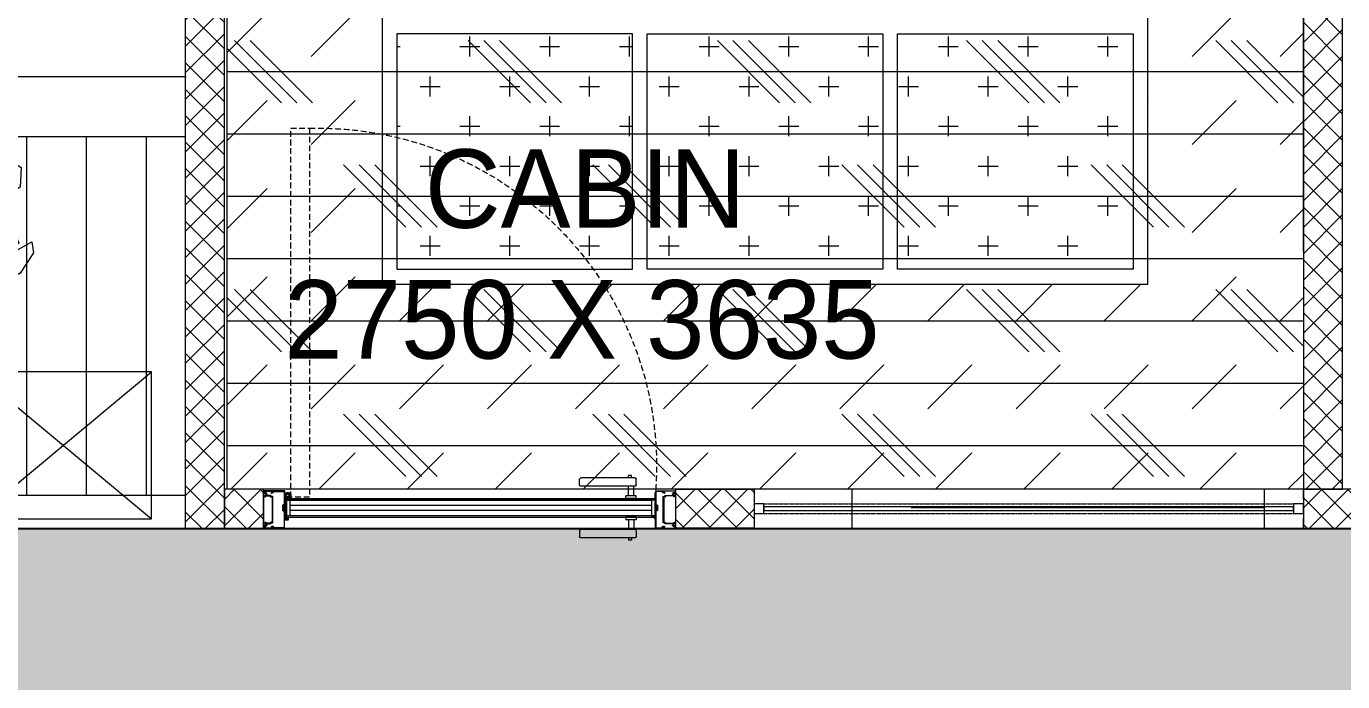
# Model space of a CAD drawing. Header units: millimetres. Extents: x 2335845 to 2509607, y 289014 to 361737.
# Drawn here: x 2377240 to 2380595, y 337312 to 338982 of the extents above; entities that cross this region are included whole.
import ezdxf

# ---------------------------------------------------------------- set-up
doc = ezdxf.new("R2010")
doc.units = ezdxf.units.MM
for name, pattern in [('DASHED', [0.75, 0.5, -0.25]), ('HIDDEN', [0.375, 0.25, -0.125]), ('HIDDEN2', [0.1875, 0.125, -0.0625])]:
    doc.linetypes.add(name, pattern=pattern)
for name, color, linetype, lineweight in [('1-fur', 8, 'Continuous', 0), ('A-DOOR-FULL', 40, 'Continuous', 18), ('AR_01_PARTITION FULL HT', 2, 'Continuous', 25), ('IN-DOOR', 8, 'Continuous', 0), ('IN-PRTN-FULL', 30, 'Continuous', 20), ('IN-PRTN-HATCH', 8, 'Continuous', 5), ('SWA- GLASS PARTITION', 8, 'Continuous', 5), ('SWA-GLASS', 140, 'Continuous', 9), ('SWA-METAL', 165, 'Continuous', 9), ('TOA-FC-ACOU.PAN', 250, 'Continuous', 5), ('TOA-FC-GYPSUM', 250, 'Continuous', 5), ('TOA-FL-CPT-1', 8, 'Continuous', 5), ('TOA-FL-CPT-4', 8, 'Continuous', 5), ('TOA-FURN-HUMAN', 252, 'Continuous', 9), ('TOA-FURN-MODULAR', 20, 'Continuous', 9)]:
    doc.layers.add(name, color=color, linetype=linetype, lineweight=lineweight)
for name, color, linetype in [('FLOOR MARK', 7, 'Continuous'), ('PASSAGE LINEOUT', 7, 'Continuous'), ('TEXT', 250, 'Continuous')]:
    doc.layers.add(name, color=color, linetype=linetype)
doc.styles.get("Standard").update_dxf_attribs({"font": 'arial.ttf'})
pattern_1 = [(0, (2408113.76, 309771.23), (101.6, 101.6), [50.8, -152.4]), (90, (2408139.16, 309745.83), (-101.6, 101.6), [50.8, -152.4])]

# ---------------------------------------------------------------- blocks, each defined once
blk = doc.blocks.new('*U659')
at = {"layer": 'SWA- GLASS PARTITION', "linetype": 'HIDDEN2', "ltscale": 200, "elevation": 0}
blk.add_lwpolyline([(115656.4, -163312.9), (117056.2, -163312.9), (117056.2, -163412.9), (115656.4, -163412.9)], close=True, dxfattribs=at)
at = {"layer": 'SWA-GLASS', "color": 4, "elevation": 0}
blk.add_lwpolyline([(117031.2, -163357.9), (117031.2, -163367.9), (115681.4, -163367.9), (115681.4, -163357.9)], close=True, dxfattribs=at)
at = {"layer": 'SWA-METAL', "color": 8, "linetype": 'HIDDEN'}
for p, q in [((115681.4, -163350.4, 0), (117031.2, -163350.4, 0)), ((115681.4, -163375.4, 0), (117031.2, -163375.4, 0))]:
    blk.add_line(p, q, dxfattribs=at)
at = {"layer": 'SWA-METAL', "elevation": 0}
for points in [[(115656.4, -163350.4), (115681.4, -163350.4), (115681.4, -163375.4), (115656.4, -163375.4)], [(117031.2, -163350.4), (117056.2, -163350.4), (117056.2, -163375.4), (117031.2, -163375.4)]]:
    blk.add_lwpolyline(points, close=True, dxfattribs=at)
blk = doc.blocks.new('txhvb')
at = {"layer": 'TOA-FURN-HUMAN', "color": 8, "lineweight": 5}
for p, q in [((549473.8, -3726.6, 0), (549769.8, -3726.6, 0)), ((549538.3, -3797, 0), (549669.9, -3778.8, 0)), ((549669.9, -3778.8, 0), (549787.2, -3811.9, 0)), ((549399.8, -3909.5, 0), (549399.8, -3800.6, 0)), ((549425.6, -3868.4, 0), (549538.3, -3797, 0)), ((549787.2, -3811.9, 0), (549877, -3916.9, 0)), ((549843.8, -3800.6, 0), (549843.8, -3878, 0)), ((549359.8, -3973.3, 0), (549425.6, -3868.4, 0)), ((549877, -3916.9, 0), (549896.8, -3968.3, 0)), ((549377.2, -4109.3, 0), (549359.8, -3973.3, 0)), ((549896.8, -3968.3, 0), (549882.9, -4091.1, 0)), ((549804.2, -4001.1, 0), (549802.9, -4085.6, 0)), ((549533.4, -4063.3, 0), (549472.6, -4034.3, 0)), ((549472.6, -4034.3, 0), (549485.8, -4126, 0)), ((549770.2, -4058.7, 0), (549652, -4076.1, 0)), ((549652, -4076.1, 0), (549533.4, -4063.3, 0)), ((549802.9, -4085.6, 0), (549787.5, -4126, 0)), ((549864.3, -4170.5, 0), (549882.9, -4091.1, 0)), ((549405.4, -4170.5, 0), (549377.2, -4109.3, 0)), ((549519.8, -4170.5, 0), (549485.8, -4126, 0)), ((549780, -4170.5, 0), (549787.5, -4126, 0)), ((549413.4, -4187.8, 0), (549405.4, -4170.5, 0)), ((549479.7, -4265, 0), (549413.4, -4187.8, 0)), ((549519.8, -4170.5, 0), (549557.1, -4219.4, 0)), ((549780.2, -4174.4, 0), (549780, -4169.8, 0)), ((549786.4, -4175, 0), (549780.2, -4174.4, 0)), ((549782.9, -4203.7, 0), (549786.4, -4175, 0)), ((549860.7, -4185.9, 0), (549855.8, -4216.9, 0)), ((549864.3, -4170.5, 0), (549860.7, -4185.9, 0)), ((549557.1, -4219.4, 0), (549546, -4231.9, 0)), ((549795.2, -4204.9, 0), (549782.9, -4203.7, 0)), ((549790.7, -4237.8, 0), (549795.2, -4204.9, 0)), ((549855.8, -4216.9, 0), (549826.4, -4271.5, 0)), ((549508.3, -4250.5, 0), (549479.7, -4265, 0)), ((549511.8, -4309.5, 0), (549508.3, -4250.5, 0)), ((549546, -4231.9, 0), (549593.7, -4274.9, 0)), ((549752.9, -4264.4, 0), (549790.7, -4237.8, 0)), ((549593.7, -4274.9, 0), (549624.9, -4341.5, 0)), ((549734.2, -4304.6, 0), (549752.9, -4264.4, 0)), ((549765.7, -4285.4, 0), (549745.4, -4310, 0)), ((549770.5, -4306.2, 0), (549765.7, -4285.4, 0)), ((549826.4, -4271.5, 0), (549835.7, -4303.3, 0)), ((549535.7, -4350.2, 0), (549511.8, -4309.5, 0)), ((549612, -4346.4, 0), (549586.8, -4314.1, 0)), ((549586.8, -4314.1, 0), (549592.4, -4339, 0)), ((549745.4, -4310, 0), (549734.2, -4304.6, 0)), ((549745.3, -4335.9, 0), (549770.5, -4306.2, 0)), ((549835.7, -4303.3, 0), (549804.9, -4352.2, 0)), ((549587.5, -4384, 0), (549535.7, -4350.2, 0)), ((549592.4, -4339, 0), (549615.6, -4379.5, 0)), ((549624.9, -4341.5, 0), (549612, -4346.4, 0)), ((549754.5, -4349.8, 0), (549745.3, -4335.9, 0)), ((549804.9, -4352.2, 0), (549754.5, -4349.8, 0)), ((549615.6, -4379.5, 0), (549587.5, -4384, 0))]:
    blk.add_line(p, q, dxfattribs=at)
at = {"layer": 'TOA-FURN-HUMAN', "color": 8, "lineweight": 5, "elevation": 0}
for points in [[(549415.1, -3680.7), (549424.4, -3703.6)], [(549597.3, -3664.5), (549597.3, -3726.6)], [(549646.7, -3664.5), (549646.7, -3726.6)], [(549829.3, -3678.7), (549820, -3701.6)], [(549696.3, -3982), (549667.8, -3997), (549621.5, -4003.4), (549583, -3998.4), (549543.8, -4008.4), (549519.5, -3981.3), (549513.6, -3926.6), (549540.8, -3854.7), (549585.6, -3831.3), (549636.2, -3831.3), (549679, -3852.7), (549710.1, -3911), (549696.5, -4004.3), (549641.4, -4029.8), (549629.3, -4056.2), (549618.6, -4054.7), (549608.6, -4028.3), (549555.2, -4009.1)], [(549770.2, -4058.7), (549804.2, -4001.1)], [(549784.9, -4177.3), (549858.8, -4186.3)], [(549795.2, -4204.9), (549858.2, -4218.4)]]:
    blk.add_lwpolyline(points, dxfattribs=at)
blk.add_lwpolyline([(549780, -4169.8, -0.034638), (549769.8, -4170.5), (549519.8, -4170.5)], format="xyb", dxfattribs=at)
at = {"layer": 'TOA-FURN-HUMAN', "color": 8, "lineweight": 5}
for centre, radius, start, end in [((549624.7, -4196.9, 0), 557.1, 68.458, 112.0994), ((549624.7, -4196.9, 0), 532.5, 68.4839, 112.0994), ((549473.8, -3800.6, 0), 74, 90.0001, 180.0001), ((549769.8, -3800.6, 0), 74, 0.0001, 90.0001)]:
    blk.add_arc(centre, radius, start, end, dxfattribs=at)
at = {"layer": 'TOA-FURN-MODULAR'}
for p, q in [((549284.5, -4234.5), (548909.5, -4684.5)), ((548909.5, -4234.5), (549284.5, -4684.5))]:
    blk.add_line(p, q, dxfattribs=at)
for points in [[(548884.5, -4170.5), (550384.5, -4170.5), (550384.5, -4770.5), (548884.5, -4770.5)], [(549284.5, -4234.5), (548909.5, -4234.5), (548909.5, -4684.5), (549284.5, -4684.5)]]:
    blk.add_lwpolyline(points, close=True, dxfattribs=at)
blk = doc.blocks.new('rub1')
at = {"lineweight": 20}
h = blk.add_hatch(color=8, dxfattribs=at)
h.paths.add_polyline_path([(285.1, 663.6), (284.4, 663.6, 0.06789), (284.3, 663.1), (284, 663.1), (284, 663.6), (283.7, 663.6), (283.7, 662.4), (284, 662.4), (284, 662.9), (284.3, 662.9, 0.066804), (284.4, 662.3), (285.1, 662.3, 0.299446), (285.5, 662.9), (285.5, 663.1, 0.299446)])
h.paths.add_polyline_path([(285.4, 663.1), (285.4, 662.9, -0.365226), (285, 662.5), (284.6, 662.5, -0.12053), (284.6, 663.5), (285, 663.5, -0.209232)], flags=16)
at = {"layer": '1-fur', "color": 8, "lineweight": 20}
for p, q in [((284.4, 663.6), (285.1, 663.6)), ((284.4, 662.3), (285.1, 662.3)), ((284.6, 663.5), (285, 663.5)), ((284.6, 662.5), (285, 662.5)), ((285.4, 663.1), (285.4, 662.9)), ((285.5, 663.1), (285.5, 662.9))]:
    blk.add_line(p, q, dxfattribs=at)
for points in [[(284, 662.9), (284, 662.4), (283.7, 662.4), (283.7, 663.6), (284, 663.6), (284, 663.1)], [(284.3, 663.1), (284, 663.1)], [(284, 662.9), (284.3, 662.9)]]:
    blk.add_lwpolyline(points, dxfattribs=at)
for centre, radius, start, end in [((286.3, 663), 1.99, 160.4255, 175.9608), ((286.3, 663), 1.99, 182.636, 197.9236), ((286.5, 663), 1.99, 165.4708, 192.9616), ((284.8, 662.9), 0.623, 16.2565, 63.5269), ((285, 662.9), 0.413, 282.3178, 2.5719), ((284.9, 663), 0.623, 3.1317, 69.8122), ((284.9, 662.9), 0.623, 290.1878, 356.8683)]:
    blk.add_arc(centre, radius, start, end, dxfattribs=at)
blk = doc.blocks.new('*U695')
at = {"layer": 'IN-DOOR', "color": 8, "ltscale": 2}
for p, q in [((-32.13, 4.42), (-32.13, 4.64)), ((-32.13, 4.64), (-31.89, 4.64)), ((-31.89, 4.42), (-31.89, 4.64)), ((-32.56, 3.81), (-32.56, 4.31)), ((-32.45, 4.42), (-27.72, 4.42)), ((-32.45, 3.7), (-27.72, 3.7)), ((-32.34, 2.84), (-32.34, 3.7)), ((-31.87, 2.84), (-31.87, 3.7)), ((-27.61, 3.81), (-27.61, 4.31)), ((-36, 3.3), (-36, 0)), ((-36, 3.29), (-36, 2.86)), ((-34.92, 3.3), (-35.99, 3.3)), ((-35.98, 2.84), (-35.92, 2.84)), ((-35.96, 3.17), (-35.96, 3.25)), ((-35.95, 3.26), (-34.97, 3.26)), ((-35.91, 2.83), (-35.91, 2.79)), ((-35.9, 2.78), (-35.83, 2.76)), ((-35.82, 2.77), (-35.86, 2.83)), ((-35.85, 2.84), (-35.11, 2.84)), ((-35.09, 2.88), (-35.81, 2.88)), ((-35.09, 2.82), (-35.11, 2.77)), ((-35.09, 2.76), (-34.98, 2.76)), ((-35.04, 2.83), (-35.04, 2.83)), ((-34.93, 2.81), (-35.02, 2.81)), ((-34.96, 3.25), (-34.96, 3.2)), ((-34.96, 2.74), (-34.96, 1.81)), ((-34.94, 3.18), (-34.94, 3.18)), ((-34.91, 3.21), (-34.91, 3.29)), ((-34.91, 0.51), (-34.91, 2.79)), ((-32.56, 2.62), (-32.56, 2.84)), ((-32.56, 2.84), (-31.66, 2.84)), ((-32.56, 2.62), (-31.66, 2.62)), ((-31.66, 2.62), (-31.66, 2.84)), ((-0.79, 3.21), (-0.79, 3.29)), ((-0.79, 0.51), (-0.79, 2.79)), ((-0.78, 3.3), (-0.01, 3.3)), ((-0.77, 2.81), (-0.68, 2.81)), ((-0.76, 3.18), (-0.76, 3.18)), ((-0.75, 3.25), (-0.75, 3.2)), ((-0.74, 2.74), (-0.74, 1.81)), ((-0.05, 3.26), (-0.73, 3.26)), ((-0.61, 2.76), (-0.72, 2.76)), ((-0.67, 2.83), (-0.67, 2.83)), ((-0.62, 2.82), (-0.59, 2.77)), ((-0.61, 2.88), (-0.19, 2.88)), ((-0.15, 2.84), (-0.6, 2.84)), ((-0.18, 2.77), (-0.14, 2.83)), ((-0.1, 2.78), (-0.17, 2.76)), ((-0.09, 2.83), (-0.09, 2.79)), ((-0.02, 2.84), (-0.08, 2.84)), ((-0.04, 3.17), (-0.04, 3.25)), ((0, 3.3), (0, 0)), ((0, 3.29), (0, 2.86)), ((-34.96, 1.81), (-34.97, 1.8)), ((-34.97, 1.8), (-34.96, 1.79)), ((-34.96, 1.79), (-34.96, 0.56)), ((-0.74, 1.81), (-0.73, 1.8)), ((-0.73, 1.8), (-0.74, 1.79)), ((-0.74, 1.79), (-0.74, 0.56)), ((-36, 0.44), (-36, 0.01)), ((-35.99, 0), (-34.92, 0)), ((-35.92, 0.46), (-35.98, 0.46)), ((-35.96, 0.05), (-35.96, 0.13)), ((-34.97, 0.04), (-35.95, 0.04)), ((-35.91, 0.5), (-35.91, 0.47)), ((-35.83, 0.54), (-35.9, 0.51)), ((-35.86, 0.47), (-35.82, 0.53)), ((-35.11, 0.46), (-35.85, 0.46)), ((-35.81, 0.42), (-35.09, 0.42)), ((-35.11, 0.52), (-35.09, 0.48)), ((-34.98, 0.54), (-35.09, 0.54)), ((-35.04, 0.47), (-35.04, 0.47)), ((-35.03, 0.2), (-35.03, 0.14)), ((-35.02, 0.49), (-34.93, 0.49)), ((-35.01, 0.22), (-35.01, 0.22)), ((-35.01, 0.12), (-34.93, 0.12)), ((-34.98, 0.18), (-34.99, 0.2)), ((-34.93, 0.16), (-34.96, 0.16)), ((-34.96, 0.1), (-34.96, 0.05)), ((-34.94, 0.12), (-34.94, 0.12)), ((-34.88, 0.19), (-34.92, 0.17)), ((-34.91, 0.1), (-34.91, 0.02)), ((-34.91, 0.01), (-34.91, 0.09)), ((-34.89, 0), (-34.2, 0)), ((-34.87, 0.08), (-34.85, 0.18)), ((-34.83, 0.06), (-34.85, 0.06)), ((-34.81, 0.05), (-34.82, 0.07)), ((-34.79, 0.07), (-34.8, 0.05)), ((-34.3, 0.06), (-34.77, 0.06)), ((-34.2, 0.81), (-34.2, 0)), ((-32.56, 0.98), (-32.56, 0.77)), ((-32.56, 0.98), (-31.66, 0.98)), ((-32.56, 0.77), (-31.66, 0.77)), ((-32.34, 0.77), (-32.34, -0.1)), ((-31.87, 0.77), (-31.87, -0.1)), ((-31.66, 0.98), (-31.66, 0.77)), ((-1.8, 0), (-1.8, 0.1)), ((-0.81, 0), (-1.8, 0)), ((-1.76, 0.06), (-1.65, 0.06)), ((-1.63, 0.07), (-1.62, 0.05)), ((-1.61, 0.05), (-0.88, 0.07)), ((-0.87, 0.06), (-0.86, 0.06)), ((-0.84, 0.08), (-0.85, 0.18)), ((-0.82, 0.19), (-0.79, 0.17)), ((-0.79, 0.1), (-0.79, 0.02)), ((-0.79, 0.01), (-0.79, 0.09)), ((-0.78, 0.16), (-0.74, 0.16)), ((-0.01, 0), (-0.78, 0)), ((-0.68, 0.49), (-0.77, 0.49)), ((-0.69, 0.12), (-0.77, 0.12)), ((-0.76, 0.12), (-0.76, 0.12)), ((-0.75, 0.1), (-0.75, 0.05)), ((-0.73, 0.04), (-0.05, 0.04)), ((-0.72, 0.54), (-0.62, 0.54)), ((-0.72, 0.18), (-0.71, 0.2)), ((-0.69, 0.22), (-0.69, 0.22)), ((-0.68, 0.2), (-0.68, 0.14)), ((-0.67, 0.47), (-0.67, 0.47)), ((-0.6, 0.52), (-0.62, 0.48)), ((-0.19, 0.42), (-0.61, 0.42)), ((-0.6, 0.46), (-0.15, 0.46)), ((-0.14, 0.47), (-0.18, 0.53)), ((-0.17, 0.54), (-0.1, 0.51)), ((-0.09, 0.5), (-0.09, 0.47)), ((-0.08, 0.46), (-0.02, 0.46)), ((-0.04, 0.05), (-0.04, 0.13)), ((0, 0.44), (0, 0.01)), ((-32.56, -0.21), (-32.56, -0.71)), ((-32.45, -0.1), (-27.72, -0.1)), ((-32.45, -0.82), (-27.72, -0.82)), ((-32.13, -0.82), (-32.13, -1.03)), ((-32.13, -1.03), (-31.89, -1.03)), ((-31.89, -0.82), (-31.89, -1.03)), ((-27.61, -0.21), (-27.61, -0.71))]:
    blk.add_line(p, q, dxfattribs=at)
at = {"layer": 'IN-DOOR', "color": 8, "ltscale": 3}
for p, q in [((-35.03, 3.16), (-35.03, 3.09)), ((-34.93, 3.18), (-35.01, 3.18)), ((-35.01, 3.08), (-35.01, 3.08)), ((-35, 3.09), (-34.98, 3.12)), ((-34.96, 3.13), (-34.93, 3.13)), ((-34.92, 3.13), (-34.9, 3.11)), ((-34.91, 3.28), (-34.91, 3.2)), ((-34.21, 3.3), (-34.89, 3.3)), ((-34.87, 3.12), (-34.87, 3.22)), ((-34.85, 3.24), (-34.83, 3.24)), ((-34.82, 3.23), (-34.81, 3.24)), ((-34.8, 3.24), (-34.79, 3.23)), ((-34.77, 3.24), (-34.3, 3.24)), ((-34.26, 2.56), (-34.27, 2.55)), ((-34.27, 2.55), (-34.26, 2.54)), ((-34.26, 3.2), (-34.26, 2.56)), ((-34.26, 2.54), (-34.26, 2.11)), ((-34.21, 2), (-34.21, 3.14)), ((-34.21, 0.91), (-34.21, 2.7)), ((-1.85, 2), (-1.85, 3.3)), ((-1.85, 3.3), (-0.81, 3.3)), ((-1.85, 0.91), (-1.85, 2.86)), ((-1.8, 3.2), (-1.8, 3.17)), ((-1.8, 3.17), (-1.79, 3.16)), ((-1.79, 3.16), (-1.8, 3.15)), ((-1.8, 3.15), (-1.8, 2.11)), ((-1.65, 3.24), (-1.76, 3.24)), ((-1.62, 3.24), (-1.63, 3.23)), ((-0.88, 3.23), (-1.61, 3.24)), ((-0.86, 3.24), (-0.87, 3.24)), ((-0.84, 3.12), (-0.84, 3.22)), ((-0.79, 3.13), (-0.81, 3.11)), ((-0.79, 3.28), (-0.79, 3.2)), ((-0.74, 3.13), (-0.78, 3.13)), ((-0.77, 3.18), (-0.69, 3.18)), ((-0.71, 3.09), (-0.72, 3.12)), ((-0.69, 3.08), (-0.7, 3.08)), ((-0.68, 3.16), (-0.68, 3.09)), ((-34.4, 2.03), (-34.4, 1.57)), ((-34.3, 2.07), (-34.36, 2.07)), ((-34.35, 1.53), (-34.3, 1.53)), ((-34.34, 1.83), (-34.34, 1.99)), ((-34.34, 1.61), (-34.34, 1.77)), ((-34.31, 2), (-34.23, 1.98)), ((-34.23, 1.62), (-34.31, 1.6)), ((-34.26, 1.49), (-34.26, 1.05)), ((-1.75, 2), (-1.83, 1.98)), ((-1.83, 1.62), (-1.75, 1.6)), ((-1.8, 1.49), (-1.8, 1.05)), ((-1.76, 2.07), (-1.7, 2.07)), ((-1.71, 1.53), (-1.76, 1.53)), ((-1.72, 1.83), (-1.72, 1.99)), ((-1.72, 1.61), (-1.72, 1.77)), ((-1.66, 2.03), (-1.66, 1.57)), ((-34.27, 1.04), (-34.28, 1.03)), ((-34.28, 1.01), (-34.27, 1)), ((-34.26, 0.99), (-34.26, 0.1)), ((-34.21, 0.82), (-34.21, 0.85)), ((-34.17, 0.89), (-34.2, 0.9)), ((-34.2, 0.86), (-34.17, 0.84)), ((-2.16, 0.77), (-2.16, 0.88)), ((-2.14, 0.9), (-2.08, 0.88)), ((-1.8, 0.75), (-2.14, 0.75)), ((-2.11, 0.85), (-2.11, 0.82)), ((-2.08, 0.84), (-2.1, 0.86)), ((-2.1, 0.81), (-1.86, 0.81)), ((-1.89, 0.89), (-1.86, 0.9)), ((-1.86, 0.86), (-1.89, 0.84)), ((-1.85, 0.82), (-1.85, 0.85)), ((-1.8, 0.99), (-1.8, 0.1)), ((-1.79, 1.04), (-1.79, 1.03)), ((-1.79, 1.01), (-1.79, 1))]:
    blk.add_line(p, q, dxfattribs=at)
at = {"layer": 'IN-DOOR', "color": 8, "linetype": 'DASHED'}
blk.add_lwpolyline([(-2.36, 2.73), (-2.36, 34.98), (-4, 34.98), (-4, 2.73)], close=True, dxfattribs=at)
at = {"layer": 'IN-DOOR', "color": 8}
for points in [[(-2.07, 2.62), (-34.21, 2.62), (-34.21, 2.49), (-2.07, 2.49)], [(-2.07, 2.49), (-33.9, 2.49), (-33.9, 1.11), (-2.07, 1.11)], [(-2.07, 0.98), (-34.21, 0.98), (-34.21, 1.11), (-2.07, 1.11)]]:
    blk.add_lwpolyline(points, dxfattribs=at)
for points in [[(-34.21, 2.49), (-33.9, 2.49), (-33.9, 1.11), (-34.21, 1.11)], [(-1.96, 2.49), (-2.28, 2.49), (-2.28, 1.11), (-1.96, 1.11)]]:
    blk.add_lwpolyline(points, close=True, dxfattribs=at)
at = {"layer": 'IN-DOOR', "color": 8, "linetype": 'Continuous', "lineweight": 25}
for points in [[(-1.95, 0.99), (-1.86, 0.99, 0.414214), (-1.85, 1), (-1.85, 2.87, 3.112272), (-2.02, 2.63, -0.513651), (-1.96, 2.59), (-1.96, 1, 0.414214)], [(-2.24, 2.77, 0.414214), (-2.22, 2.77), (-2.2, 2.77, 0.307235), (-2.05, 2.75), (-2.03, 2.73, 0.414214), (-2.02, 2.73), (-1.95, 2.81, 0.414214), (-1.96, 2.82), (-1.97, 2.84, 0.307235), (-2.02, 2.98), (-2.02, 3.01, 0.414214), (-2.03, 3.02), (-2.13, 3.04, 0.414214), (-2.14, 3.03), (-2.14, 3.01, 0.307235), (-2.24, 2.89), (-2.26, 2.88, 0.414214), (-2.27, 2.87)]]:
    blk.add_lwpolyline(points, format="xyb", close=True, dxfattribs=at)
at = {"layer": 'IN-DOOR', "color": 5}
for points in [[(-33.9, 2.02), (-2.28, 2.02)], [(-33.9, 1.58), (-2.28, 1.58)]]:
    blk.add_lwpolyline(points, dxfattribs=at)
at = {"layer": 'IN-DOOR', "color": 8, "linetype": 'DASHED'}
blk.add_arc((-4.8, 5.45), 29.53, 88.4446, 185.2074, dxfattribs=at)
at = {"layer": 'IN-DOOR', "color": 8, "ltscale": 2}
for centre, radius, start, end in [((-32.45, 4.31), 0.108, 90, 180), ((-32.45, 3.81), 0.108, 180, 270), ((-27.72, 4.31), 0.108, 360, 90), ((-27.72, 3.81), 0.108, 270, 360), ((-35.99, 3.29), 0.0108, 90, 180), ((-35.98, 2.86), 0.018, 180, 270), ((-35.95, 3.25), 0.0108, 90, 180), ((-35.93, 3.17), 0.0288, 180, 293.5782), ((-35.84, 2.8), 0.353, 84.9915, 103.4121), ((-35.92, 2.83), 0.0108, 360, 90), ((-35.9, 2.79), 0.0108, 180, 250), ((-35.82, 3.04), 0.0648, 81.2602, 348.7398), ((-35.85, 2.83), 0.0108, 90, 200), ((-35.81, 2.91), 0.0288, 115.8419, 270), ((-35.83, 2.77), 0.0108, 250, 20), ((-35.81, 3.13), 0.0252, 261.2602, 81.2602), ((-35.88, 3.13), 0.204, 286.1738, 325.757), ((-35.74, 3.02), 0.0252, 348.7398, 168.7398), ((-35.11, 2.82), 0.018, 360, 90), ((-35.09, 2.77), 0.018, 180, 270), ((-35.09, 2.83), 0.054, 360, 90), ((-35.02, 2.83), 0.018, 180, 270), ((-34.98, 2.74), 0.018, 360, 90), ((-34.97, 3.25), 0.0108, 360, 90), ((-34.94, 3.2), 0.018, 180, 270), ((-34.94, 3.21), 0.0288, 270, 360), ((-34.93, 2.79), 0.018, 360, 90), ((-34.92, 3.29), 0.0108, 360, 90), ((-0.78, 3.29), 0.0108, 90, 180), ((-0.76, 3.21), 0.0288, 180, 270), ((-0.77, 2.79), 0.018, 90, 180), ((-0.76, 3.2), 0.018, 270, 360), ((-0.73, 3.25), 0.0108, 90, 180), ((-0.72, 2.74), 0.018, 90, 180), ((-0.68, 2.83), 0.018, 270, 360), ((-0.61, 2.83), 0.054, 90, 180), ((-0.6, 2.82), 0.018, 90, 180), ((-0.61, 2.77), 0.018, 270, 360), ((-0.26, 3.02), 0.0252, 11.2602, 191.2602), ((-0.12, 3.13), 0.204, 214.243, 253.8262), ((-0.18, 3.04), 0.0648, 191.2602, 98.7398), ((-0.19, 3.13), 0.0252, 98.7398, 278.7398), ((-0.16, 2.8), 0.353, 76.5878, 95.0085), ((-0.19, 2.91), 0.0288, 270, 64.158), ((-0.17, 2.77), 0.0108, 160, 290), ((-0.15, 2.83), 0.0108, 340, 90), ((-0.1, 2.79), 0.0108, 290, 360), ((-0.08, 2.83), 0.0108, 90, 180), ((-0.07, 3.17), 0.0288, 246.4218, 360), ((-0.05, 3.25), 0.0108, 360, 90), ((-0.02, 2.86), 0.018, 270, 360), ((-0.01, 3.29), 0.0108, 360, 90), ((-35.98, 0.44), 0.018, 90, 180), ((-35.99, 0.01), 0.0108, 180, 270), ((-35.93, 0.13), 0.0288, 66.4218, 180), ((-35.95, 0.05), 0.0108, 180, 270), ((-35.92, 0.47), 0.0108, 270, 360), ((-35.85, 0.41), 0.27, 254.6491, 275.7262), ((-35.9, 0.5), 0.0108, 110, 180), ((-35.84, 0.26), 0.0648, 11.2602, 278.7398), ((-35.85, 0.47), 0.0108, 160, 270), ((-35.81, 0.39), 0.0288, 90, 244.158), ((-35.83, 0.53), 0.0108, 340, 110), ((-35.83, 0.17), 0.0252, 278.7398, 98.7398), ((-35.88, 0.2), 0.173, 28.706, 71.7459), ((-35.75, 0.28), 0.0252, 191.2602, 11.2602), ((-35.09, 0.52), 0.018, 90, 180), ((-35.11, 0.48), 0.018, 270, 360), ((-35.09, 0.47), 0.054, 270, 360), ((-35.02, 0.47), 0.018, 90, 180), ((-35.01, 0.2), 0.018, 90, 180), ((-35.01, 0.14), 0.018, 180, 270), ((-35.01, 0.2), 0.018, 360, 90), ((-34.98, 0.56), 0.018, 270, 360), ((-34.96, 0.18), 0.018, 180, 270), ((-34.97, 0.05), 0.0108, 270, 360), ((-34.94, 0.1), 0.018, 90, 180), ((-34.94, 0.09), 0.0288, 360, 90), ((-34.93, 0.51), 0.018, 270, 360), ((-34.93, 0.18), 0.018, 270, 315), ((-34.93, 0.1), 0.018, 360, 90), ((-34.92, 0.01), 0.0108, 270, 360), ((-34.89, 0.02), 0.018, 180, 270), ((-34.87, 0.18), 0.018, 360, 135), ((-34.85, 0.08), 0.018, 180, 270), ((-34.83, 0.08), 0.018, 270, 315), ((-34.8, 0.04), 0.0108, 45, 135), ((-34.77, 0.08), 0.018, 225, 270), ((-34.3, 0.1), 0.036, 270, 360), ((-1.76, 0.1), 0.036, 180, 270), ((-1.65, 0.08), 0.018, 270, 315), ((-1.62, 0.04), 0.0108, 45, 135), ((-0.87, 0.08), 0.018, 225, 270), ((-0.86, 0.08), 0.018, 270, 360), ((-0.84, 0.18), 0.018, 45, 180), ((-0.81, 0.02), 0.018, 270, 360), ((-0.77, 0.51), 0.018, 180, 270), ((-0.78, 0.18), 0.018, 225, 270), ((-0.76, 0.09), 0.0288, 90, 180), ((-0.77, 0.1), 0.018, 90, 180), ((-0.78, 0.01), 0.0108, 180, 270), ((-0.76, 0.1), 0.018, 360, 90), ((-0.73, 0.05), 0.0108, 180, 270), ((-0.72, 0.56), 0.018, 180, 270), ((-0.74, 0.18), 0.018, 270, 360), ((-0.69, 0.2), 0.018, 90, 180), ((-0.69, 0.2), 0.018, 360, 90), ((-0.69, 0.14), 0.018, 270, 360), ((-0.68, 0.47), 0.018, 360, 90), ((-0.61, 0.47), 0.054, 180, 270), ((-0.62, 0.52), 0.018, 360, 90), ((-0.6, 0.48), 0.018, 180, 270), ((-0.12, 0.2), 0.173, 108.254, 151.294), ((-0.25, 0.28), 0.0252, 168.7398, 348.7398), ((-0.16, 0.26), 0.0648, 261.2602, 168.7398), ((-0.17, 0.17), 0.0252, 81.2602, 261.2602), ((-0.19, 0.39), 0.0288, 295.8419, 90), ((-0.17, 0.53), 0.0108, 70, 200), ((-0.15, 0.41), 0.27, 264.2737, 285.3508), ((-0.15, 0.47), 0.0108, 270, 20), ((-0.1, 0.5), 0.0108, 360, 70), ((-0.08, 0.47), 0.0108, 180, 270), ((-0.07, 0.13), 0.0288, 360, 113.5782), ((-0.05, 0.05), 0.0108, 270, 360), ((-0.02, 0.44), 0.018, 360, 90), ((-0.01, 0.01), 0.0108, 270, 360), ((-32.45, -0.21), 0.108, 90, 180), ((-32.45, -0.71), 0.108, 180, 270), ((-27.72, -0.21), 0.108, 360, 90), ((-27.72, -0.71), 0.108, 270, 360)]:
    blk.add_arc(centre, radius, start, end, dxfattribs=at)
at = {"layer": 'IN-DOOR', "color": 8, "ltscale": 3}
for centre, radius, start, end in [((-35.01, 3.16), 0.018, 90, 180), ((-35.01, 3.09), 0.018, 180, 270), ((-35.01, 3.09), 0.0126, 277.0353, 26.015), ((-34.96, 3.12), 0.018, 90, 180), ((-34.93, 3.2), 0.018, 270, 360), ((-34.93, 3.12), 0.018, 45, 90), ((-34.89, 3.28), 0.018, 90, 180), ((-34.88, 3.12), 0.018, 225, 360), ((-34.85, 3.22), 0.018, 90, 180), ((-34.83, 3.22), 0.018, 45, 90), ((-34.8, 3.25), 0.0108, 225, 315), ((-34.77, 3.22), 0.018, 90, 135), ((-34.3, 3.2), 0.036, 360, 90), ((-1.76, 3.2), 0.036, 90, 180), ((-1.65, 3.22), 0.018, 45, 90), ((-1.62, 3.25), 0.0108, 225, 315), ((-0.87, 3.22), 0.018, 90, 135), ((-0.86, 3.22), 0.018, 360, 90), ((-0.82, 3.12), 0.018, 180, 315), ((-0.81, 3.28), 0.018, 360, 90), ((-0.77, 3.2), 0.018, 180, 270), ((-0.78, 3.12), 0.018, 90, 135), ((-0.74, 3.12), 0.018, 360, 90), ((-0.7, 3.09), 0.0126, 153.985, 262.9647), ((-0.69, 3.16), 0.018, 360, 90), ((-0.69, 3.09), 0.018, 270, 360), ((-34.36, 2.03), 0.036, 90, 180), ((-34.35, 1.58), 0.0452, 191.7193, 271.6001), ((-34.33, 1.8), 0.018, 134.427, 225.573), ((-34.32, 1.99), 0.018, 75.8258, 180), ((-34.35, 1.83), 0.018, 314.427, 360), ((-34.35, 1.77), 0.018, 360, 45.573), ((-34.32, 1.61), 0.018, 180, 284.1742), ((-34.3, 2.11), 0.036, 270, 360), ((-34.3, 1.49), 0.036, 360, 90), ((-34.23, 2), 0.018, 255.8258, 360), ((-34.23, 1.6), 0.018, 360, 104.1742), ((-1.83, 2), 0.018, 180, 284.1742), ((-1.83, 1.6), 0.018, 75.8258, 180), ((-1.76, 2.11), 0.036, 180, 270), ((-1.76, 1.49), 0.036, 90, 180), ((-1.74, 1.99), 0.018, 360, 104.1742), ((-1.74, 1.61), 0.018, 255.8258, 360), ((-1.71, 1.83), 0.018, 180, 225.573), ((-1.73, 1.8), 0.018, 314.427, 45.573), ((-1.71, 1.77), 0.018, 134.427, 180), ((-1.71, 1.58), 0.0452, 268.3999, 348.2806), ((-1.7, 2.03), 0.036, 360, 90), ((-34.27, 1.02), 0.0108, 135, 225), ((-34.28, 1.05), 0.018, 315, 360), ((-34.28, 0.99), 0.018, 360, 45), ((-34.2, 0.91), 0.0108, 180, 270), ((-34.2, 0.85), 0.0108, 90, 180), ((-34.2, 0.82), 0.0108, 180, 270), ((-34.17, 0.86), 0.0216, 270, 90), ((-2.14, 0.88), 0.018, 90, 180), ((-2.14, 0.77), 0.018, 180, 270), ((-2.1, 0.85), 0.0108, 90, 180), ((-2.1, 0.82), 0.0108, 180, 270), ((-2.08, 0.86), 0.0216, 270, 90), ((-1.89, 0.86), 0.0216, 90, 270), ((-1.86, 0.91), 0.0108, 270, 360), ((-1.86, 0.85), 0.0108, 360, 90), ((-1.86, 0.82), 0.0108, 270, 360), ((-1.78, 1.05), 0.018, 180, 225), ((-1.78, 0.99), 0.018, 135, 180), ((-1.79, 1.02), 0.0108, 315, 45)]:
    blk.add_arc(centre, radius, start, end, dxfattribs=at)
at = {"layer": 'IN-DOOR', "color": 8, "lineweight": 20, "extrusion": (0, 0, -1), "xscale": 0.1118615642299428, "yscale": 0.1118615642299428, "zscale": -0.1118615642299429, "rotation": 90.00002373157199}
blk.add_blockref('rub1', (76.13, -30.93), dxfattribs=at)
blk = doc.blocks.new('*U711')
at = {"layer": 'IN-PRTN-HATCH'}
h = blk.add_hatch(dxfattribs=at)
h.set_pattern_fill('ANSI37', color=256, scale=15)
h.set_pattern_definition([(45, (-435.566, -7e-11), (-33.67596, 33.67596), []), (135, (-435.566, -7e-11), (-33.67596, -33.67596), [])])
h.paths.add_polyline_path([(-103821.1, -39967.2), (-100176.8, -39967.2), (-100176.8, -39867.2), (-103821.1, -39867.2)])
at = {"layer": 'IN-PRTN-FULL', "elevation": 0}
blk.add_lwpolyline([(-103821.1, -39967.2), (-100176.8, -39967.2), (-100176.8, -39867.2), (-103821.1, -39867.2)], close=True, dxfattribs=at)
blk = doc.blocks.new('*U702')
at = {"layer": 'IN-PRTN-HATCH'}
h = blk.add_hatch(dxfattribs=at)
h.set_pattern_fill('ANSI37', color=256, scale=15)
h.set_pattern_definition([(45, (3008.307, -9e-11), (-33.67596, 33.67596), []), (135, (3008.307, -9e-11), (-33.67596, -33.67596), [])])
h.paths.add_polyline_path([(-100377, -39967.2), (-100177, -39967.2), (-100177, -39867.2), (-100377, -39867.2)])
at = {"layer": 'IN-PRTN-FULL', "elevation": 0}
blk.add_lwpolyline([(-100377, -39967.2), (-100177, -39967.2), (-100177, -39867.2), (-100377, -39867.2)], close=True, dxfattribs=at)
blk = doc.blocks.new('*U704')
at = {"layer": 'IN-PRTN-HATCH'}
h = blk.add_hatch(dxfattribs=at)
h.set_pattern_fill('ANSI37', color=256, scale=15)
h.set_pattern_definition([(45, (2808.307, -9e-11), (-33.67596, 33.67596), []), (135, (2808.307, -9e-11), (-33.67596, -33.67596), [])])
h.paths.add_polyline_path([(-100477, -39967.2), (-100277, -39967.2), (-100277, -39867.2), (-100477, -39867.2)])
at = {"layer": 'IN-PRTN-FULL', "elevation": 0}
blk.add_lwpolyline([(-100477, -39967.2), (-100277, -39967.2), (-100277, -39867.2), (-100477, -39867.2)], close=True, dxfattribs=at)
blk = doc.blocks.new('*U713')
at = {"layer": 'IN-PRTN-HATCH'}
h = blk.add_hatch(dxfattribs=at)
h.set_pattern_fill('ANSI37', color=256, scale=15)
h.set_pattern_definition([(45, (-425.02, -9e-11), (-33.67596, 33.67596), []), (135, (-425.02, -9e-11), (-33.67596, -33.67596), [])])
h.paths.add_polyline_path([(-103810.4, -39967.2), (-100177, -39967.2), (-100177, -39867.2), (-103810.4, -39867.2)])
at = {"layer": 'IN-PRTN-FULL', "elevation": 0}
blk.add_lwpolyline([(-103810.4, -39967.2), (-100177, -39967.2), (-100177, -39867.2), (-103810.4, -39867.2)], close=True, dxfattribs=at)
blk = doc.blocks.new('*U962')
at = {"layer": 'IN-PRTN-HATCH'}
h = blk.add_hatch(dxfattribs=at)
h.set_pattern_fill('ANSI37', color=256, scale=15)
h.set_pattern_definition([(45, (2885.477, -9e-11), (-33.67596, 33.67596), []), (135, (2885.477, -9e-11), (-33.67596, -33.67596), [])])
h.paths.add_polyline_path([(-100388.4, -39967.2), (-100288.4, -39967.2), (-100288.4, -39867.2), (-100388.4, -39867.2)])
at = {"layer": 'IN-PRTN-FULL', "elevation": 0}
blk.add_lwpolyline([(-100388.4, -39967.2), (-100288.4, -39967.2), (-100288.4, -39867.2), (-100388.4, -39867.2)], close=True, dxfattribs=at)

msp = doc.modelspace()

# ---------------------------------------------------------------- hatches: boundary and pattern name
at = {"layer": 'TOA-FC-ACOU.PAN', "true_color": 0x939598}
h = msp.add_hatch(dxfattribs=at)
h.set_pattern_fill('CROSS', color=252, scale=16)
h.set_pattern_definition(pattern_1)
h.paths.add_polyline_path([(2378184.324, 338362.955), (2378784.324, 338362.955), (2378784.324, 338962.955), (2378184.324, 338962.955)])
h = msp.add_hatch(dxfattribs=at)
h.set_pattern_fill('CROSS', color=252, scale=16)
h.set_pattern_definition(pattern_1)
h.paths.add_polyline_path([(2379422.324, 338362.955), (2378822.324, 338362.955), (2378822.324, 338962.955), (2379422.324, 338962.955)])
h = msp.add_hatch(dxfattribs=at)
h.set_pattern_fill('CROSS', color=252, scale=16)
h.set_pattern_definition(pattern_1)
h.paths.add_polyline_path([(2380060.324, 338362.955), (2379460.324, 338362.955), (2379460.324, 338962.955), (2380060.324, 338962.955)])
at = {"layer": 'TOA-FC-GYPSUM'}
h = msp.add_hatch(dxfattribs=at)
h.set_pattern_fill('DASH', color=252, scale=50, angle=45)
h.set_pattern_definition([(45, (90021.14, 24146.98), (0, 224.506403), [158.75, -158.75])])
h.paths.add_polyline_path([(2377751.794, 341341.244), (2380492.855, 341437.811), (2380494.682, 337802.098), (2377751.842, 337802.098)])
h.paths.add_polyline_path([(2380098.324, 340914.955), (2378146.324, 340914.955), (2378146.324, 338324.955), (2380098.324, 338324.955)], flags=16)
at = {"layer": 'TOA-FL-CPT-1', "true_color": 0xc7c8ca}
h = msp.add_hatch(dxfattribs=at)
h.set_pattern_fill('AR-PARQ1', color=9, scale=3)
h.set_pattern_definition([(90, (90021.1, 24147), (-914.4, 914.4), [914.4, -914.4]), (90, (90173.5, 24147), (-914.4, 914.4), [914.4, -914.4]), (90, (90325.9, 24147), (-914.4, 914.4), [914.4, -914.4]), (90, (90478.3, 24147), (-914.4, 914.4), [914.4, -914.4]), (90, (90630.7, 24147), (-914.4, 914.4), [914.4, -914.4]), (90, (90783.1, 24147), (-914.4, 914.4), [914.4, -914.4]), (90, (90935.5, 24147), (-914.4, 914.4), [914.4, -914.4]), (0, (90021.1, 25061.4), (914.4, -914.4), [914.4, -914.4]), (0, (90021.1, 25213.8), (914.4, -914.4), [914.4, -914.4]), (0, (90021.1, 25366.2), (914.4, -914.4), [914.4, -914.4]), (0, (90021.1, 25518.6), (914.4, -914.4), [914.4, -914.4]), (0, (90021.1, 25671), (914.4, -914.4), [914.4, -914.4]), (0, (90021.1, 25823.4), (914.4, -914.4), [914.4, -914.4]), (0, (90021.1, 25975.8), (914.4, -914.4), [914.4, -914.4])])
h.paths.add_polyline_path([(2377622.511, 336459.949), (2386144.665, 336459.949), (2386144.665, 333010.934), (2377622.511, 333010.934)])
h.paths.add_polyline_path([(2370545.476, 341066.523), (2370545.546, 335801.989), (2376094.724, 335802.062), (2376094.699, 337701.624), (2377644.682, 337701.624), (2377651.796, 341337.62)])
h = msp.add_hatch(dxfattribs=at)
h.set_pattern_fill('AR-PARQ1', color=9, scale=3)
h.set_pattern_definition([(90, (54538.6, -6708.4), (-914.4, 914.4), [914.4, -914.4]), (90, (54691, -6708.4), (-914.4, 914.4), [914.4, -914.4]), (90, (54843.4, -6708.4), (-914.4, 914.4), [914.4, -914.4]), (90, (54995.8, -6708.4), (-914.4, 914.4), [914.4, -914.4]), (90, (55148.2, -6708.4), (-914.4, 914.4), [914.4, -914.4]), (90, (55300.6, -6708.4), (-914.4, 914.4), [914.4, -914.4]), (90, (55453, -6708.4), (-914.4, 914.4), [914.4, -914.4]), (0, (54538.6, -5794), (914.4, -914.4), [914.4, -914.4]), (0, (54538.6, -5641.6), (914.4, -914.4), [914.4, -914.4]), (0, (54538.6, -5489.2), (914.4, -914.4), [914.4, -914.4]), (0, (54538.6, -5336.8), (914.4, -914.4), [914.4, -914.4]), (0, (54538.6, -5184.4), (914.4, -914.4), [914.4, -914.4]), (0, (54538.6, -5032), (914.4, -914.4), [914.4, -914.4]), (0, (54538.6, -4879.6), (914.4, -914.4), [914.4, -914.4])])
h.paths.add_polyline_path([(2344950.518, 323601.624), (2348044.691, 323601.624), (2348044.691, 308801.624), (2344978.375, 308801.624), (2344983.023, 307001.553), (2351045.878, 307001.608), (2351044.683, 304701.624), (2350244.683, 304670.094), (2350244.683, 294701.624), (2352811.835, 294701.622), (2352811.821, 307001.631), (2405044.683, 307005.059), (2405044.683, 327701.624), (2410595.745, 327701.624), (2410609.803, 329501.624), (2408605.34, 329501.624), (2411484.683, 335301.624), (2408440.262, 335301.624), (2406365.488, 331122.307), (2403244.678, 328001.969), (2403244.795, 325600.805), (2384290.648, 325598.809), (2384290.648, 323607.372), (2375885.176, 323603.528), (2375861.465, 325602.978), (2360226.195, 325602.091), (2360226.052, 334601.937), (2375945.229, 334602.179), (2375945.229, 331031.373), (2376972.789, 331510.903), (2389391.537, 331510.903), (2389391.537, 331810.72), (2389491.628, 331810.72), (2389491.53, 331510.903), (2391791.53, 331510.903), (2391791.531, 333010.881), (2389491.53, 333010.881), (2389491.531, 332710.861), (2389391.537, 332710.861), (2389391.54, 333010.905), (2377622.511, 333011.008), (2377622.511, 336459.845), (2386144.742, 336459.853), (2386144.683, 337701.624), (2376094.699, 337701.624), (2376094.724, 335802.062), (2362938.321, 335802.061), (2362938.326, 340629.119), (2359023.456, 340413.419), (2359023.899, 325602.053), (2352244.614, 325602.052), (2352244.655, 339888.472), (2350244.683, 339753.79), (2350259.797, 327701.624), (2351044.683, 327701.624), (2351043.518, 325401.69), (2344945.863, 325401.675)])
h.paths.add_polyline_path([(2365719.683, 323601.624), (2395044.683, 323601.624), (2395044.683, 322741.298), (2398494.622, 322751.666), (2398494.622, 323601.624), (2403544.687, 323601.624), (2403544.687, 308801.634), (2365719.683, 308801.634)], flags=16)
h.paths.add_polyline_path([(2349719.689, 323601.683), (2365719.683, 323601.683), (2365719.683, 308801.624), (2349719.689, 308801.624)], flags=16)
at = {"layer": 'TOA-FL-CPT-4'}
h = msp.add_hatch(dxfattribs=at)
h.set_pattern_fill('CORK', color=181, scale=50)
h.set_pattern_definition([(0, (13069.08, -8478.74), (0, 158.75), []), (135, (13148.45, -8558.1), (-317.50014, -317.50014), [224.5065, -224.5065]), (135, (13188.14, -8558.1), (-317.50014, -317.50014), [224.5065, -224.5065]), (135, (13227.83, -8558.1), (-317.50014, -317.50014), [224.5065, -224.5065])])
h.paths.add_polyline_path([(2380494.682, 337802.098), (2380394.682, 337802.098), (2380394.682, 337702.098), (2379494.537, 337701.333), (2379494.537, 337802.098), (2377751.794, 337802.098), (2377751.794, 341341.244), (2380492.241, 341437.795)])

# ---------------------------------------------------------------- linework, layer by layer
at = {"layer": 'FLOOR MARK', "color": 8, "linetype": 'DASHED', "ltscale": 1000}
msp.add_lwpolyline([(2391791.53, 333010.881), (2377622.511, 333011.008), (2377622.511, 336459.845), (2386144.742, 336459.853), (2386144.683, 337701.624), (2376094.699, 337701.624), (2376094.724, 335802.062), (2362938.321, 335802.256), (2362938.326, 340656.767), (2359023.456, 340413.419), (2359023.899, 325602.053), (2352244.642, 325602.053), (2352244.627, 339941.096), (2350244.683, 339753.79), (2350259.797, 327701.624), (2351044.683, 327701.624), (2351044.698, 325401.682), (2344944.683, 325401.682), (2344950.518, 323601.624)], dxfattribs=at)
at = {"layer": 'PASSAGE LINEOUT', "linetype": 'Continuous', "ltscale": 500}
msp.add_line((2386144.683, 337701.624), (2376094.699, 337701.624), dxfattribs=at)
at = {"layer": 'TOA-FC-ACOU.PAN', "elevation": 0}
msp.add_lwpolyline([(2380098.324, 340914.955), (2378146.324, 340914.955), (2378146.324, 338324.955), (2380098.324, 338324.955)], close=True, dxfattribs=at)
at = {"layer": 'TOA-FC-ACOU.PAN', "color": 252, "true_color": 0x939598, "elevation": 0}
for points in [[(2378184.324, 338362.955), (2378784.324, 338362.955), (2378784.324, 338962.955), (2378184.324, 338962.955)], [(2379422.324, 338362.955), (2378822.324, 338362.955), (2378822.324, 338962.955), (2379422.324, 338962.955)], [(2380060.324, 338362.955), (2379460.324, 338362.955), (2379460.324, 338962.955), (2380060.324, 338962.955)]]:
    msp.add_lwpolyline(points, close=True, dxfattribs=at)
at = {"layer": 'TOA-FC-GYPSUM', "elevation": 0}
msp.add_lwpolyline([(2377751.794, 341341.244), (2380492.855, 341437.811), (2380494.682, 337802.098), (2377751.842, 337802.098)], close=True, dxfattribs=at)
at = {"layer": 'TOA-FL-CPT-1', "elevation": 0}
msp.add_lwpolyline([(2380494.682, 337802.098), (2380394.682, 337802.098), (2380394.682, 337702.098), (2379344.537, 337701.333), (2379344.537, 337802.098), (2377751.794, 337802.098), (2377751.794, 341341.244), (2380492.241, 341437.795)], close=True, dxfattribs=at)

# ---------------------------------------------------------------- block references
at = {"layer": 'A-DOOR-FULL', "linetype": 'Continuous', "xscale": -29.16666484490015, "yscale": 29.16666484490015, "zscale": 29.16666484490015, "rotation": 0.0001034657424536789}
msp.add_blockref('*U695', (2377844.683, 337702.063), dxfattribs=at)
at = {"layer": 'AR_01_PARTITION FULL HT'}
for name, p, rotation in [('*U713', (2420461.623, 237624.988, 0), 269.9999359460098), ('*U711', (2417611.769, 237524.789, 0), 269.9999359460099), ('*U962', (2277456.193, 297834.977, 0), 179.9999359460099), ('*U704', (2280217.461, 297834.977, 0), 179.9999359460099)]:
    msp.add_blockref(name, p, dxfattribs=dict(at, rotation=rotation))
at = {"layer": 'AR_01_PARTITION FULL HT', "xscale": -1, "rotation": 180.0000640539902}
msp.add_blockref('*U702', (2479271.782, 297835.493, 0), dxfattribs=at)
at = {"layer": 'SWA- GLASS PARTITION', "linetype": 'HIDDEN2', "xscale": -1, "rotation": 180.0000000001159}
msp.add_blockref('*U659', (2263438.312, 174389.63, 0), dxfattribs=at)
at = {"layer": 'TOA-FURN-MODULAR', "rotation": 89.99924570862365}
msp.add_blockref('txhvb', (2372866.913, -211182.813), dxfattribs=at)

# ---------------------------------------------------------------- texts
at = {"layer": 'TEXT', "insert": (2377617.57, 338668.455, 0), "char_height": 200, "width": 2097.39192, "attachment_point": 1}
msp.add_mtext('\\pi637.81901;{\\fCentury Gothic|b0|i0|c0|p34;\\C256;\\c0;CABIN\\P\\pi279.83124;2750 X 3635}', dxfattribs=at)

doc.saveas('drawing.dxf')
